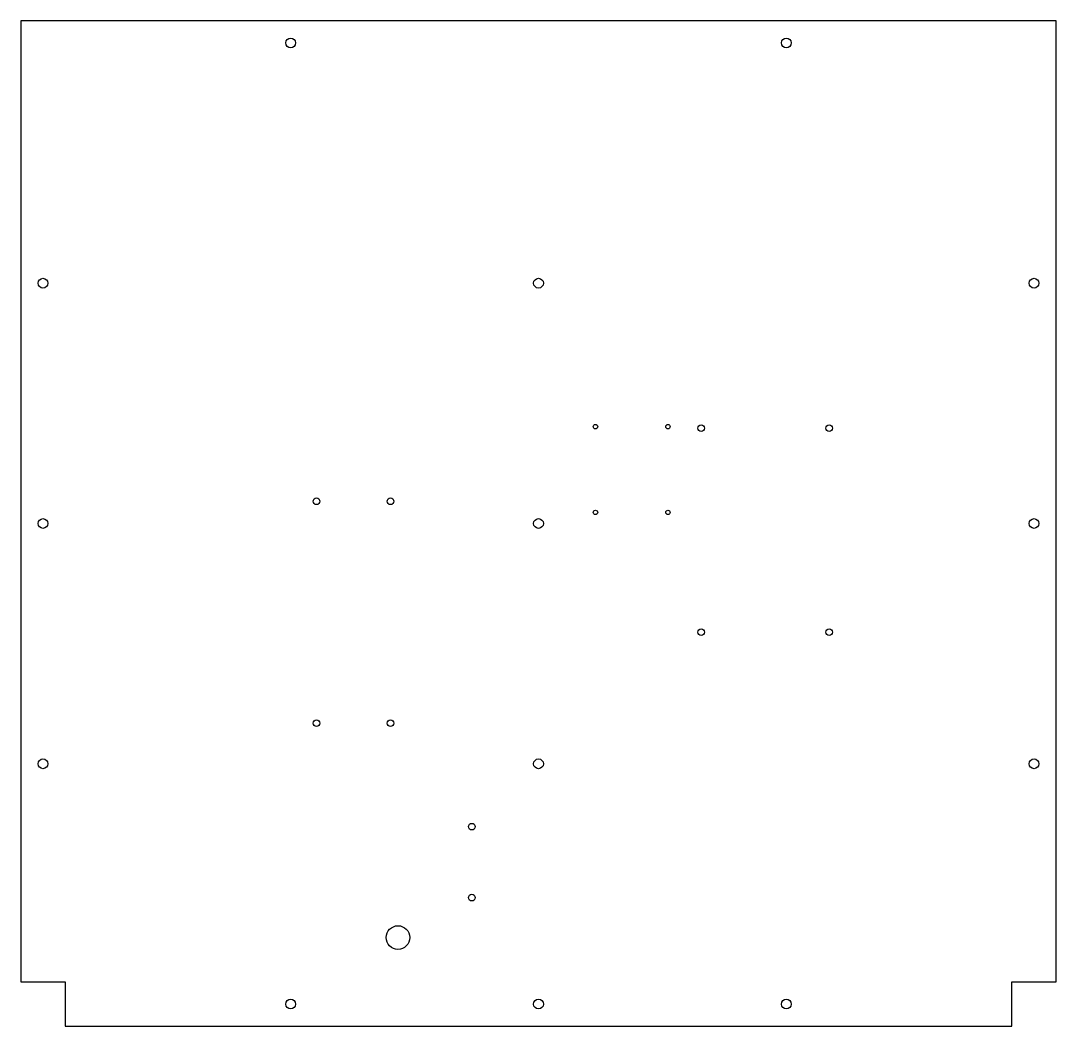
# Model space of a CAD drawing. Header units: inches. Extents: x -13.8 to 13.8, y -13.4 to 13.4.
import ezdxf

# ---------------------------------------------------------------- set-up
doc = ezdxf.new("R2010")
doc.units = ezdxf.units.IN
doc.layers.add('CUTOUTS', color=1, linetype='CONTINUOUS')
doc.layers.add('PERIMETER', color=5, linetype='CONTINUOUS')

msp = doc.modelspace()

# ---------------------------------------------------------------- linework, layer by layer
at = {"layer": 'CUTOUTS'}
for centre, radius in [((-6.594, 12.795), 0.13), ((6.594, 12.795), 0.13), ((-13.189, 6.398), 0.13), ((0, 6.398), 0.13), ((13.189, 6.398), 0.13), ((1.516, 2.579), 0.0591), ((3.445, 2.579), 0.0591), ((4.331, 2.539), 0.0886), ((7.736, 2.539), 0.0886), ((-5.906, 0.591), 0.0886), ((-3.937, 0.591), 0.0886), ((1.516, 0.295), 0.0591), ((3.445, 0.295), 0.0591), ((-13.189, 0), 0.13), ((0, 0), 0.13), ((13.189, 0), 0.13), ((4.331, -2.894), 0.0886), ((7.736, -2.894), 0.0886), ((-5.906, -5.315), 0.0886), ((-3.937, -5.315), 0.0886), ((-13.189, -6.398), 0.13), ((0, -6.398), 0.13), ((13.189, -6.398), 0.13), ((-1.772, -8.071), 0.0886), ((-1.772, -9.961), 0.0886), ((-3.74, -11.024), 0.315), ((-6.594, -12.795), 0.13), ((0, -12.795), 0.13), ((6.594, -12.795), 0.13)]:
    msp.add_circle(centre, radius, dxfattribs=at)
at = {"layer": 'PERIMETER'}
for p, q in [((13.78, 13.386), (-13.78, 13.386)), ((-13.78, 13.386), (-13.78, -12.205)), ((13.78, -12.205), (13.78, 13.386)), ((-13.78, -12.205), (-12.598, -12.205)), ((-12.598, -12.205), (-12.598, -13.386)), ((12.598, -13.386), (12.598, -12.205)), ((12.598, -12.205), (13.78, -12.205)), ((-12.598, -13.386), (12.598, -13.386))]:
    msp.add_line(p, q, dxfattribs=at)

doc.saveas('drawing.dxf')
